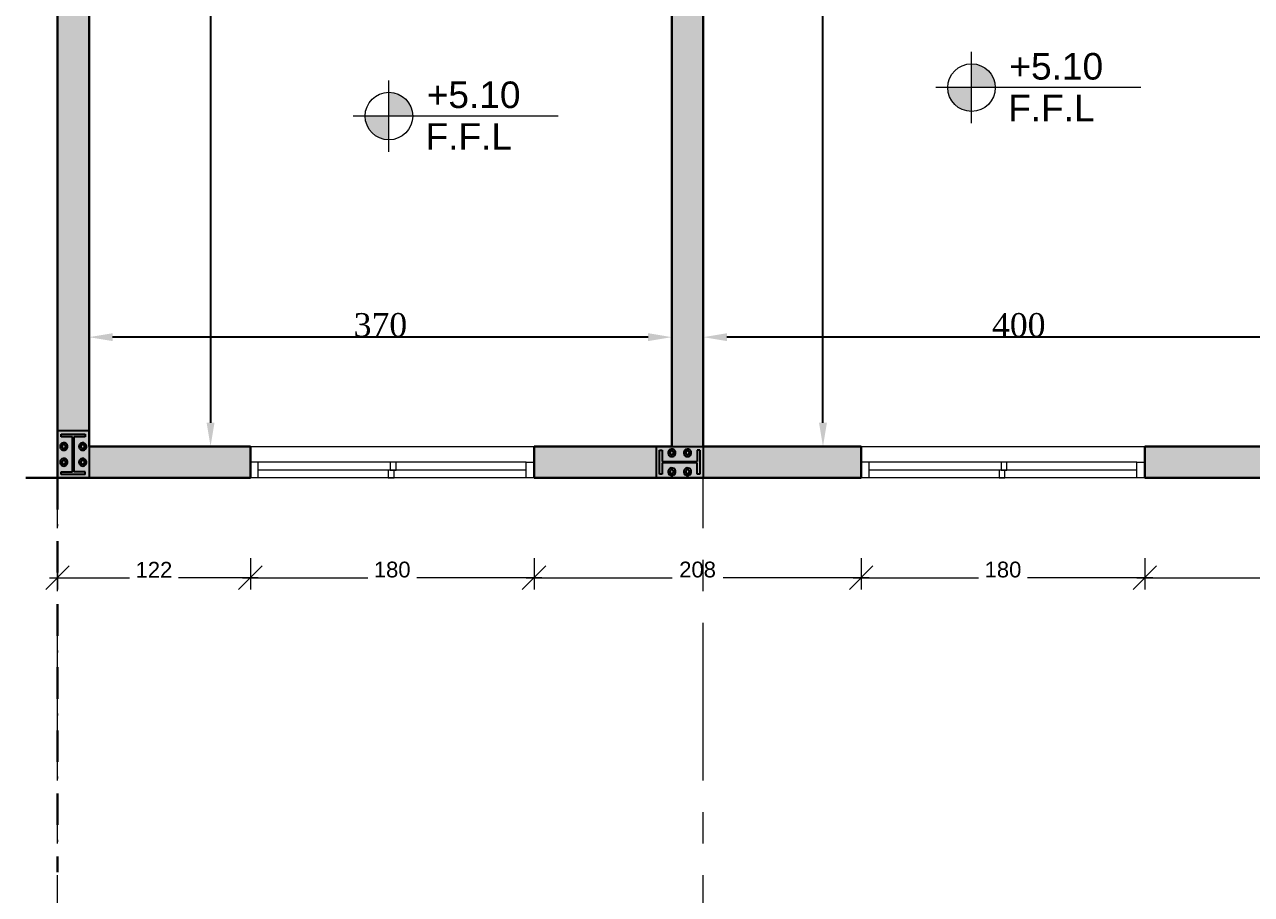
# Model space of a CAD drawing. Header units: millimetres. Extents: x -9083 to 924194, y -232449 to 321637.
# Drawn here: x 68576 to 76362, y 156721 to 162238 of the extents above; entities that cross this region are included whole.
import ezdxf

# ---------------------------------------------------------------- set-up
doc = ezdxf.new("R2010")
doc.units = ezdxf.units.MM
doc.header["$LTSCALE"] = 400
doc.header["$MEASUREMENT"] = 0
doc.header["$PDMODE"] = 3
for name, pattern in [('CENTER', [2, 1.25, -0.25, 0.25, -0.25]), ('CENTERX2', [4, 2.5, -0.5, 0.5, -0.5]), ('DASHDOT', [1, 0.5, -0.25, 0, -0.25])]:
    doc.linetypes.add(name, pattern=pattern)
doc.layers.get('0').update_dxf_attribs({"lineweight": 0, "true_color": 0xff1414})
doc.layers.get('Defpoints').update_dxf_attribs({"color": 8, "lineweight": 5})
for name, color, linetype, lineweight in [('0.dim', 3, 'Continuous', 25), ('AR-Level', 120, 'Continuous', 13), ('DETAILS DIMENSION', 15, 'Continuous', 5), ('HATCH', 15, 'Continuous', 0), ('PLOT BOWNDARY', 1, 'DASHDOT', 50), ('ROOMS DIMENSION', 3, 'Continuous', 5), ('WALL PROPOSED', 255, 'Continuous', 30), ('WINDOWS', 5, 'Continuous', 5)]:
    doc.layers.add(name, color=color, linetype=linetype, lineweight=lineweight)
doc.layers.add('AXIES', color=7, linetype='CENTER', lineweight=0, true_color=0x949596)
doc.layers.add('STEEL', color=63, linetype='Continuous')
doc.styles.add('arial', font='arial.ttf', dxfattribs={"width": 0.8, "height": 2.2})
doc.styles.add('asif', font='arial.ttf')
doc.styles.add('ROMAN', font='times.ttf')
doc.dimstyles.new('DETAILS DIMENSION', dxfattribs={"dimtxt": 100, "dimasz": 150, "dimexe": 75, "dimexo": 200, "dimgap": 50, "dimtad": 0, "dimdec": 0, "dimlfac": 0.1, "dimzin": 0, "dimdsep": 46, "dimtxsty": 'asif', "dimblk": 'OBLIQUE', "dimcen": 200, "dimdle": 50, "dimclrd": 181, "dimclre": 146, "dimclrt": 1, "dimadec": 0, "dimazin": 0, "dimtfac": 0.5, "dimtdec": 0, "dimtix": 1, "dimtofl": 0, "dimtmove": 2, "dimatfit": 2, "dimfxl": 100, "dimtvp": 0.5, "dimtolj": 1, "dimtzin": 0, "dimlwd": -1, "dimlwe": -1, "dimarcsym": 0})
doc.dimstyles.new('ROOMS DIM', dxfattribs={"dimtxt": 150, "dimasz": 150, "dimexe": 0.06, "dimexo": 0.06, "dimgap": 0.03, "dimtad": 1, "dimtoh": 1, "dimdec": 0, "dimlfac": 0.1, "dimzin": 13, "dimdsep": 46, "dimtxsty": 'ROMAN', "dimcen": 0.09, "dimdle": 0.06, "dimse1": 1, "dimse2": 1, "dimclrd": 256, "dimclre": 256, "dimclrt": 3, "dimadec": 0, "dimazin": 0, "dimtfac": 1, "dimtdec": 0, "dimtix": 1, "dimtmove": 2, "dimatfit": 3, "dimfxl": 0.06, "dimtolj": 1, "dimtzin": 0, "dimarcsym": 0})

# ---------------------------------------------------------------- blocks, each defined once
blk = doc.blocks.new('*D679')
at = {"layer": 'Defpoints', "color": 0, "transparency": 16777216}
for p in [(72883.7, 162150.1), (72883.7, 160255.8), (76887.2, 160255.8)]:
    blk.add_point(p, dxfattribs=at)
at = {"layer": 'ROOMS DIMENSION', "lineweight": -2, "transparency": 16777216}
blk.add_line((76737.2, 160255.8), (73033.7, 160255.8), dxfattribs=at)
at = {"layer": 'ROOMS DIMENSION', "transparency": 16777216}
for points in [[(73033.7, 160280.8), (73033.7, 160230.8), (72883.7, 160255.8)], [(76737.2, 160280.8), (76737.2, 160230.8), (76887.2, 160255.8)]]:
    blk.add_solid(points, dxfattribs=at)
at = {"layer": 'ROOMS DIMENSION', "color": 3, "transparency": 16777216, "insert": (74885.5, 160332.2), "char_height": 150, "attachment_point": 5, "style": 'ROMAN'}
blk.add_mtext('\\A1;400', dxfattribs=at)
blk = doc.blocks.new('*D680')
at = {"layer": 'Defpoints', "color": 0, "transparency": 16777216}
for p in [(68985.4, 162150.1), (68985.4, 160255.8), (72683.7, 160255.8)]:
    blk.add_point(p, dxfattribs=at)
at = {"layer": 'ROOMS DIMENSION', "lineweight": -2, "transparency": 16777216}
blk.add_line((72533.7, 160255.8), (69135.4, 160255.8), dxfattribs=at)
at = {"layer": 'ROOMS DIMENSION', "transparency": 16777216}
for points in [[(69135.4, 160280.8), (69135.4, 160230.8), (68985.4, 160255.8)], [(72533.7, 160280.8), (72533.7, 160230.8), (72683.7, 160255.8)]]:
    blk.add_solid(points, dxfattribs=at)
at = {"layer": 'ROOMS DIMENSION', "color": 3, "transparency": 16777216, "insert": (70834.6, 160332.4), "char_height": 150, "attachment_point": 5, "style": 'ROMAN'}
blk.add_mtext('\\A1;370', dxfattribs=at)
blk = doc.blocks.new('*U175')
for p, q in [((0.1, -0.2), (0.1, 0)), ((0.15, 0), (0.15, -0.1)), ((1.85, 0), (1.85, -0.1)), ((1.9, 0), (1.9, -0.2)), ((0.15, -0.05), (1.85, -0.05)), ((0.15, -0.1), (0.1, -0.1)), ((0.15, -0.1), (1.85, -0.1)), ((1.85, -0.1), (1.9, -0.1))]:
    blk.add_line(p, q)
for points in [[(1.9, -0.2), (0.1, -0.2), (0.1, 0), (1.9, 0)], [(0.9875, -0.05), (1.025, -0.05), (1.025, 0), (0.9875, 0)], [(0.975, -0.1), (1.0125, -0.1), (1.0125, -0.05), (0.975, -0.05)]]:
    blk.add_lwpolyline(points, close=True)
blk = doc.blocks.new('*D681')
at = {"layer": 'Defpoints', "color": 0, "transparency": 16777216}
for p in [(73643.1, 165608.9), (73643.1, 165608.9), (73074.4, 159562.6)]:
    blk.add_point(p, dxfattribs=at)
at = {"layer": 'ROOMS DIMENSION', "lineweight": -2, "transparency": 16777216}
blk.add_line((73643.1, 159712.6), (73643.1, 165458.9), dxfattribs=at)
at = {"layer": 'ROOMS DIMENSION', "transparency": 16777216}
for points in [[(73618.1, 165458.9), (73668.1, 165458.9), (73643.1, 165608.9)], [(73618.1, 159712.6), (73668.1, 159712.6), (73643.1, 159562.6)]]:
    blk.add_solid(points, dxfattribs=at)
at = {"layer": 'ROOMS DIMENSION', "color": 3, "transparency": 16777216, "insert": (73566.7, 162585.8), "char_height": 150, "attachment_point": 5, "rotation": 90, "style": 'ROMAN'}
blk.add_mtext('\\A1;605', dxfattribs=at)
blk = doc.blocks.new('*D767')
at = {"layer": 'Defpoints', "color": 0, "transparency": 16777216}
for p in [(68985.4, 165608.9), (69756.7, 159562.6), (71809.4, 159562.6)]:
    blk.add_point(p, dxfattribs=at)
at = {"layer": 'ROOMS DIMENSION', "lineweight": -2, "transparency": 16777216}
blk.add_line((69756.7, 165458.9), (69756.7, 159712.6), dxfattribs=at)
at = {"layer": 'ROOMS DIMENSION', "transparency": 16777216}
for points in [[(69731.7, 165458.9), (69781.7, 165458.9), (69756.7, 165608.9)], [(69731.7, 159712.6), (69781.7, 159712.6), (69756.7, 159562.6)]]:
    blk.add_solid(points, dxfattribs=at)
at = {"layer": 'ROOMS DIMENSION', "color": 3, "transparency": 16777216, "insert": (69680.4, 162585.8), "char_height": 150, "attachment_point": 5, "rotation": 90, "style": 'ROMAN'}
blk.add_mtext('\\A1;605', dxfattribs=at)
blk = doc.blocks.new('_Oblique')
at = {"color": 0, "linetype": 'ByBlock', "lineweight": -2}
blk.add_line((-0.5, -0.5), (0.5, 0.5), dxfattribs=at)
blk = doc.blocks.new('*D687')
at = {"layer": 'Defpoints', "color": 0, "transparency": 16777216}
for p in [(68785.4, 159054.3), (70009.4, 159054.3), (70009.4, 158730.4)]:
    blk.add_point(p, dxfattribs=at)
at = {"layer": 'DETAILS DIMENSION', "color": 146, "transparency": 16777216}
for p, q in [((68785.4, 158854.3), (68785.4, 158655.4)), ((70009.4, 158854.3), (70009.4, 158655.4))]:
    blk.add_line(p, q, dxfattribs=at)
at = {"layer": 'DETAILS DIMENSION', "color": 181, "transparency": 16777216}
for p, q in [((68735.4, 158730.4), (69242.1, 158730.4)), ((70059.4, 158730.4), (69552.7, 158730.4))]:
    blk.add_line(p, q, dxfattribs=at)
at = {"layer": 'DETAILS DIMENSION', "color": 181, "transparency": 16777216, "xscale": 150, "yscale": 150, "zscale": 150, "rotation": 180}
blk.add_blockref('_Oblique', (68785.4, 158730.4), dxfattribs=at)
at = {"layer": 'DETAILS DIMENSION', "color": 181, "transparency": 16777216, "xscale": 150, "yscale": 150, "zscale": 150}
blk.add_blockref('_Oblique', (70009.4, 158730.4), dxfattribs=at)
at = {"layer": 'DETAILS DIMENSION', "color": 1, "transparency": 16777216, "insert": (69397.4, 158780.6), "char_height": 100, "attachment_point": 5, "style": 'asif'}
blk.add_mtext('\\A1;122', dxfattribs=at)
blk = doc.blocks.new('*D688')
at = {"layer": 'Defpoints', "color": 0, "transparency": 16777216}
for p in [(70009.4, 159054.3), (71809.4, 159054.3), (71809.4, 158730.4)]:
    blk.add_point(p, dxfattribs=at)
at = {"layer": 'DETAILS DIMENSION', "color": 146, "transparency": 16777216}
for p, q in [((70009.4, 158854.3), (70009.4, 158655.4)), ((71809.4, 158854.3), (71809.4, 158655.4))]:
    blk.add_line(p, q, dxfattribs=at)
at = {"layer": 'DETAILS DIMENSION', "color": 181, "transparency": 16777216}
for p, q in [((69959.4, 158730.4), (70753.8, 158730.4)), ((71859.4, 158730.4), (71065, 158730.4))]:
    blk.add_line(p, q, dxfattribs=at)
at = {"layer": 'DETAILS DIMENSION', "color": 181, "transparency": 16777216, "xscale": 150, "yscale": 150, "zscale": 150, "rotation": 180}
blk.add_blockref('_Oblique', (70009.4, 158730.4), dxfattribs=at)
at = {"layer": 'DETAILS DIMENSION', "color": 181, "transparency": 16777216, "xscale": 150, "yscale": 150, "zscale": 150}
blk.add_blockref('_Oblique', (71809.4, 158730.4), dxfattribs=at)
at = {"layer": 'DETAILS DIMENSION', "color": 1, "transparency": 16777216, "insert": (70909.4, 158781.4), "char_height": 100, "attachment_point": 5, "style": 'asif'}
blk.add_mtext('\\A1;180', dxfattribs=at)
blk = doc.blocks.new('*D689')
at = {"layer": 'Defpoints', "color": 0, "transparency": 16777216}
for p in [(71809.4, 159054.3), (73885.5, 159054.3), (73885.5, 158730.4)]:
    blk.add_point(p, dxfattribs=at)
at = {"layer": 'DETAILS DIMENSION', "color": 146, "transparency": 16777216}
for p, q in [((71809.4, 158854.3), (71809.4, 158655.4)), ((73885.5, 158854.3), (73885.5, 158655.4))]:
    blk.add_line(p, q, dxfattribs=at)
at = {"layer": 'DETAILS DIMENSION', "color": 181, "transparency": 16777216}
for p, q in [((71759.4, 158730.4), (72686, 158730.4)), ((73935.5, 158730.4), (73008.8, 158730.4))]:
    blk.add_line(p, q, dxfattribs=at)
at = {"layer": 'DETAILS DIMENSION', "color": 181, "transparency": 16777216, "xscale": 150, "yscale": 150, "zscale": 150, "rotation": 180}
blk.add_blockref('_Oblique', (71809.4, 158730.4), dxfattribs=at)
at = {"layer": 'DETAILS DIMENSION', "color": 181, "transparency": 16777216, "xscale": 150, "yscale": 150, "zscale": 150}
blk.add_blockref('_Oblique', (73885.5, 158730.4), dxfattribs=at)
at = {"layer": 'DETAILS DIMENSION', "color": 1, "transparency": 16777216, "insert": (72847.4, 158781.4), "char_height": 100, "attachment_point": 5, "style": 'asif'}
blk.add_mtext('\\A1;208', dxfattribs=at)
blk = doc.blocks.new('*D690')
at = {"layer": 'Defpoints', "color": 0, "transparency": 16777216}
for p in [(73885.5, 159054.3), (75685.5, 159054.3), (75685.5, 158730.4)]:
    blk.add_point(p, dxfattribs=at)
at = {"layer": 'DETAILS DIMENSION', "color": 146, "transparency": 16777216}
for p, q in [((73885.5, 158854.3), (73885.5, 158655.4)), ((75685.5, 158854.3), (75685.5, 158655.4))]:
    blk.add_line(p, q, dxfattribs=at)
at = {"layer": 'DETAILS DIMENSION', "color": 181, "transparency": 16777216}
for p, q in [((73835.5, 158730.4), (74629.9, 158730.4)), ((75735.5, 158730.4), (74941, 158730.4))]:
    blk.add_line(p, q, dxfattribs=at)
at = {"layer": 'DETAILS DIMENSION', "color": 181, "transparency": 16777216, "xscale": 150, "yscale": 150, "zscale": 150, "rotation": 180}
blk.add_blockref('_Oblique', (73885.5, 158730.4), dxfattribs=at)
at = {"layer": 'DETAILS DIMENSION', "color": 181, "transparency": 16777216, "xscale": 150, "yscale": 150, "zscale": 150}
blk.add_blockref('_Oblique', (75685.5, 158730.4), dxfattribs=at)
at = {"layer": 'DETAILS DIMENSION', "color": 1, "transparency": 16777216, "insert": (74785.5, 158781.4), "char_height": 100, "attachment_point": 5, "style": 'asif'}
blk.add_mtext('\\A1;180', dxfattribs=at)
blk = doc.blocks.new('*D691')
at = {"layer": 'Defpoints', "color": 0, "transparency": 16777216}
for p in [(75685.5, 159054.3), (77986.3, 159054.3), (77986.3, 158730.4)]:
    blk.add_point(p, dxfattribs=at)
at = {"layer": 'DETAILS DIMENSION', "color": 146, "transparency": 16777216}
for p, q in [((75685.5, 158854.3), (75685.5, 158655.4)), ((77986.3, 158854.3), (77986.3, 158655.4))]:
    blk.add_line(p, q, dxfattribs=at)
at = {"layer": 'DETAILS DIMENSION', "color": 181, "transparency": 16777216}
for p, q in [((75635.5, 158730.4), (76674.7, 158730.4)), ((78036.3, 158730.4), (76997, 158730.4))]:
    blk.add_line(p, q, dxfattribs=at)
at = {"layer": 'DETAILS DIMENSION', "color": 181, "transparency": 16777216, "xscale": 150, "yscale": 150, "zscale": 150, "rotation": 180}
blk.add_blockref('_Oblique', (75685.5, 158730.4), dxfattribs=at)
at = {"layer": 'DETAILS DIMENSION', "color": 181, "transparency": 16777216, "xscale": 150, "yscale": 150, "zscale": 150}
blk.add_blockref('_Oblique', (77986.3, 158730.4), dxfattribs=at)
at = {"layer": 'DETAILS DIMENSION', "color": 1, "transparency": 16777216, "insert": (76835.9, 158781.5), "char_height": 100, "attachment_point": 5, "style": 'asif'}
blk.add_mtext('\\A1;230', dxfattribs=at)
blk = doc.blocks.new('hjhg')
at = {"layer": 'AXIES', "linetype": 'CENTERX2'}
for p, q in [((6077582.5, 791366), (6077582.5, 816591.3)), ((6081680.8, 791366), (6081680.8, 816591.3)), ((6131186.9, 796484.5), (6071269.8, 796484.5))]:
    blk.add_line(p, q, dxfattribs=at)
blk = doc.blocks.new('*D735')
at = {"layer": 'Defpoints', "color": 0, "transparency": 16777216}
for p in [(68753.8, 166514.1), (68129.5, 159362.6), (68524.4, 159362.6)]:
    blk.add_point(p, dxfattribs=at)
at = {"layer": 'DETAILS DIMENSION', "color": 181, "transparency": 16777216}
for p, q in [((68129.5, 166564.1), (68129.5, 163098.8)), ((68129.5, 159312.6), (68129.5, 162777.9))]:
    blk.add_line(p, q, dxfattribs=at)
at = {"layer": 'DETAILS DIMENSION', "color": 146, "transparency": 16777216}
for p, q in [((68553.8, 166514.1), (68054.5, 166514.1)), ((68324.4, 159362.6), (68054.5, 159362.6))]:
    blk.add_line(p, q, dxfattribs=at)
at = {"layer": 'DETAILS DIMENSION', "color": 181, "transparency": 16777216, "xscale": 150, "yscale": 150, "zscale": 150}
for p, rotation in [((68129.5, 166514.1), 90), ((68129.5, 159362.6), 270)]:
    blk.add_blockref('_Oblique', p, dxfattribs=dict(at, rotation=rotation))
at = {"layer": 'DETAILS DIMENSION', "color": 1, "transparency": 16777216, "insert": (68078.4, 162938.4), "char_height": 100, "attachment_point": 5, "rotation": 90, "style": 'asif'}
blk.add_mtext('\\A1;715', dxfattribs=at)
blk = doc.blocks.new('Level-p')
h = blk.add_hatch(color=251)
h.paths.add_polyline_path([(0, 0.0025), (0, 0), (0.0025, 0, 0.414214)])
h.paths.add_polyline_path([(0, 0), (-0.0025, 0, 0.414214), (0, -0.0025)])
for p, q in [((0, -0.00375), (0, 0.00375)), ((0.01781, 0), (-0.00375, 0))]:
    blk.add_line(p, q)
blk.add_circle((0, 0), 0.0025)
at = {"style": 'arial'}
for p in [(0.00285, 0.0006), (0.00276, -0.00253)]:
    blk.add_attdef('F.F.L+1.20', p, '', height=0.002, dxfattribs=at)
blk = doc.blocks.new('GHBVNVCN')
at = {"layer": 'STEEL', "color": 114, "true_color": 0x139b48}
for p, q in [((883.5521, -1738.281), (883.3521, -1738.281)), ((883.3521, -1738.281), (883.3521, -1738.581)), ((883.5521, -1738.281), (883.5521, -1738.581)), ((883.3761, -1738.3192), (883.3761, -1738.304)), ((883.3761, -1738.304), (883.5281, -1738.304)), ((883.4481, -1738.3192), (883.3761, -1738.3192)), ((883.4481, -1738.5428), (883.4481, -1738.3192)), ((883.5281, -1738.3192), (883.4561, -1738.3192)), ((883.4561, -1738.3192), (883.4561, -1738.5428)), ((883.5281, -1738.304), (883.5281, -1738.3192)), ((887.1504, -1738.381), (887.1504, -1738.581)), ((887.1504, -1738.381), (887.4504, -1738.381)), ((887.1734, -1738.557), (887.1734, -1738.405)), ((887.1734, -1738.405), (887.1886, -1738.405)), ((887.1886, -1738.405), (887.1886, -1738.477)), ((887.4274, -1738.405), (887.4122, -1738.405)), ((887.4122, -1738.405), (887.4122, -1738.477)), ((887.4274, -1738.405), (887.4274, -1738.557)), ((887.4504, -1738.381), (887.4504, -1738.581)), ((887.1886, -1738.477), (887.4122, -1738.477)), ((887.4122, -1738.485), (887.1886, -1738.485)), ((887.1886, -1738.485), (887.1886, -1738.557)), ((887.4122, -1738.557), (887.4122, -1738.485)), ((883.5521, -1738.581), (883.3521, -1738.581)), ((883.3761, -1738.558), (883.3761, -1738.5428)), ((883.3761, -1738.5428), (883.4481, -1738.5428)), ((883.5281, -1738.558), (883.3761, -1738.558)), ((883.5281, -1738.5428), (883.4561, -1738.5428)), ((883.5281, -1738.558), (883.5281, -1738.5428)), ((887.1504, -1738.581), (887.4504, -1738.581)), ((887.1886, -1738.557), (887.1734, -1738.557)), ((887.4274, -1738.557), (887.4122, -1738.557))]:
    blk.add_line(p, q, dxfattribs=at)
at = {"layer": 'STEEL', "color": 8, "ltscale": 500}
for centre, radius, start, end in [((883.3921, -1738.381), 0.024, 120, 300), ((883.3921, -1738.381), 0.024, 300, 120), ((883.5121, -1738.381), 0.024, 120, 300), ((883.5121, -1738.381), 0.024, 300, 120), ((883.3921, -1738.381), 0.012, 60, 240), ((883.3921, -1738.381), 0.012, 135, 315), ((883.3921, -1738.381), 0.012, 315, 135), ((883.3921, -1738.381), 0.012, 240, 60), ((883.5121, -1738.381), 0.012, 60, 240), ((883.5121, -1738.381), 0.012, 135, 315), ((883.5121, -1738.381), 0.012, 315, 135), ((883.5121, -1738.381), 0.012, 240, 60), ((887.2504, -1738.421), 0.024, 30, 210), ((887.2504, -1738.421), 0.024, 210, 30), ((887.2504, -1738.421), 0.012, 45, 225), ((887.2504, -1738.421), 0.012, 150, 330), ((887.2504, -1738.421), 0.012, 330, 150), ((887.2504, -1738.421), 0.012, 225, 45), ((887.3504, -1738.421), 0.024, 30, 210), ((887.3504, -1738.421), 0.024, 210, 30), ((887.3504, -1738.421), 0.012, 45, 225), ((887.3504, -1738.421), 0.012, 150, 330), ((887.3504, -1738.421), 0.012, 330, 150), ((887.3504, -1738.421), 0.012, 225, 45), ((883.3921, -1738.481), 0.024, 120, 300), ((883.3921, -1738.481), 0.024, 300, 120), ((883.3921, -1738.481), 0.012, 60, 240), ((883.3921, -1738.481), 0.012, 135, 315), ((883.3921, -1738.481), 0.012, 315, 135), ((883.3921, -1738.481), 0.012, 240, 60), ((883.5121, -1738.481), 0.024, 120, 300), ((883.5121, -1738.481), 0.024, 300, 120), ((883.5121, -1738.481), 0.012, 60, 240), ((883.5121, -1738.481), 0.012, 135, 315), ((883.5121, -1738.481), 0.012, 315, 135), ((883.5121, -1738.481), 0.012, 240, 60), ((887.2504, -1738.541), 0.024, 30, 210), ((887.3504, -1738.541), 0.024, 30, 210), ((887.2504, -1738.541), 0.024, 210, 30), ((887.2504, -1738.541), 0.012, 45, 225), ((887.2504, -1738.541), 0.012, 150, 330), ((887.2504, -1738.541), 0.012, 330, 150), ((887.2504, -1738.541), 0.012, 225, 45), ((887.3504, -1738.541), 0.024, 210, 30), ((887.3504, -1738.541), 0.012, 45, 225), ((887.3504, -1738.541), 0.012, 150, 330), ((887.3504, -1738.541), 0.012, 330, 150), ((887.3504, -1738.541), 0.012, 225, 45)]:
    blk.add_arc(centre, radius, start, end, dxfattribs=at)

msp = doc.modelspace()

# ---------------------------------------------------------------- hatches: boundary and pattern name
at = {"layer": 'HATCH', "true_color": 0x939598}
h = msp.add_hatch(color=252, dxfattribs=at)
h.dxf.hatch_style = 1
h.paths.add_polyline_path([(80460.41665, 173827.00829), (79085.41665, 173827.00829), (68785.41665, 173827.00829), (68785.41665, 168926.57089), (68985.41665, 168926.57089), (68985.41665, 170130.13199), (69567.95287, 170130.13199), (69567.95287, 170230.13199), (68985.41665, 170230.13199), (68985.41665, 173627.00829), (70533.33648, 173627.00829), (70533.33648, 170230.13199), (70387.95287, 170230.13199), (70387.95287, 170130.13199), (70780.80026, 170130.13199), (70780.80026, 170230.13199), (70635.41665, 170230.13199), (70635.41665, 173627.00829), (72185.41665, 173627.00829), (72185.41665, 170230.13199), (71600.80026, 170230.13199), (71600.80026, 170130.13199), (72185.41665, 170130.13199), (72185.41665, 168976.57089), (72385.41665, 168976.57089), (72385.41665, 173627.00829), (75435.41665, 173627.00829), (75435.41665, 168308.92654), (77872.25556, 168308.92654), (77872.25556, 168508.92654), (77685.41665, 168508.92654), (77685.41665, 168753.6541), (77585.41665, 168753.6541), (77585.41665, 168508.92654), (75635.41665, 168508.92654), (75635.41665, 169707.00829), (77585.41665, 169707.00829), (77585.41665, 169572.40411), (77685.41665, 169572.40411), (77685.41665, 169940.33843), (77585.41665, 169940.33843), (77585.41665, 169807.00829), (75635.41665, 169807.00829), (75635.41665, 171007.00829), (77585.41665, 171007.00829), (77585.41665, 170760.36381), (77685.41665, 170760.36381), (77685.41665, 171349.52012), (77585.41665, 171349.52012), (77585.41665, 171107.00829), (75635.41665, 171107.00829), (75635.41665, 172302.87564), (77585.41665, 172302.87564), (77585.41665, 172168.27145), (77685.41665, 172168.27145), (77685.41665, 172557.47982), (77585.41665, 172557.47982), (77585.41665, 172422.87564), (75635.41665, 172422.87564), (75635.41665, 173627.00829), (78885.41665, 173627.00829), (78885.41665, 168508.92654), (78772.25556, 168508.92654), (78772.25556, 168308.92654), (82488.19639, 168308.92654), (82488.19639, 168508.92654), (79085.41665, 168508.92654), (79085.41665, 173627.00829), (80460.41665, 173627.00829)])
h.paths.add_polyline_path([(77685.41665, 173627.00829), (77585.41665, 173627.00829), (77585.41665, 173377.5052), (77685.41665, 173377.5052)], flags=16)
h.paths.add_polyline_path([(84935.41665, 173827.00829), (82260.41665, 173827.00829), (82260.41665, 173627.00829), (83635.41665, 173627.00829), (83635.41665, 168508.92654), (83490.81247, 168508.92654), (83490.81247, 168308.92654), (83980.02084, 168308.92654), (83980.02084, 168508.92654), (83835.41665, 168508.92654), (83835.41665, 173627.00829), (84935.41665, 173627.00829)])
h.paths.add_polyline_path([(89135.41665, 173827.00829), (86735.41665, 173827.00829), (86735.41665, 173627.00829), (87835.41665, 173627.00829), (87835.41665, 168508.92654), (84980.02084, 168508.92654), (84980.02084, 168308.92654), (90890.81247, 168308.92654), (90890.81247, 168508.92654), (88035.41665, 168508.92654), (88035.41665, 173627.00829), (89135.41665, 173627.00829)])
h.paths.add_polyline_path([(97535.41665, 173827.00829), (95385.41665, 173827.00829), (95385.41665, 173627.00829), (96235.41665, 173627.00829), (96235.41665, 168508.92654), (93380.02084, 168508.92654), (93380.02084, 168308.92654), (99285.5803, 168308.92654), (99285.5803, 168508.92654), (96435.41665, 168508.92654), (96435.41665, 173627.00829), (97535.41665, 173627.00829)])
h.paths.add_polyline_path([(101735.41665, 173827.00829), (99335.41665, 173827.00829), (99335.41665, 173627.00829), (100435.41665, 173627.00829), (100435.41665, 168508.92654), (100290.81247, 168508.92654), (100290.81247, 168308.92654), (100780.02084, 168308.92654), (100780.02084, 168508.92654), (100635.41665, 168508.92654), (100635.41665, 173627.00829), (101735.41665, 173627.00829)])
h.paths.add_polyline_path([(105935.41665, 173827.00829), (103535.41665, 173827.00829), (103535.41665, 173627.00829), (104635.41665, 173627.00829), (104635.41665, 168508.92654), (101780.02084, 168508.92654), (101780.02084, 168308.92654), (107690.81247, 168308.92654), (107690.81247, 168508.92654), (104835.41665, 168508.92654), (104835.41665, 173627.00829), (105935.41665, 173627.00829)])
h.paths.add_polyline_path([(110885.41665, 173827.00829), (107735.41665, 173827.00829), (107735.41665, 173627.00829), (108835.41665, 173627.00829), (108835.41665, 168508.92654), (108690.81247, 168508.92654), (108690.81247, 168308.92654), (109180.02084, 168308.92654), (109180.02084, 168508.92654), (109035.41665, 168508.92654), (109035.41665, 173627.00829), (110885.41665, 173627.00829)])
h.paths.add_polyline_path([(114341.66665, 173827.00829), (112685.41665, 173827.00829), (112685.41665, 173627.00829), (113435.41665, 173627.00829), (113435.41665, 168508.92654), (110182.63692, 168508.92654), (110182.63692, 168308.92654), (113635.41665, 168308.92654), (115385.41665, 168308.92654), (115385.41665, 168508.92654), (113635.41665, 168508.92654), (113635.41665, 173627.00829), (114341.66665, 173627.00829)])
h.paths.add_polyline_path([(110485.41665, 165608.92654), (110630.02084, 165608.92654), (110630.02084, 165808.92654), (110140.81247, 165808.92654), (110140.81247, 165608.92654), (110285.41665, 165608.92654), (110285.41665, 159562.60548), (109185.41665, 159562.60548), (109185.41665, 159362.60548), (111585.41665, 159362.60548), (111585.41665, 159562.60548), (110485.41665, 159562.60548)])
h.paths.add_polyline_path([(102230.02084, 165808.92654), (101740.81247, 165808.92654), (101740.81247, 165608.92654), (101885.41665, 165608.92654), (101885.41665, 159562.60548), (101585.41665, 159562.60548), (101585.41665, 159362.60548), (102985.41665, 159362.60548), (102985.41665, 159562.60548), (102085.41665, 159562.60548), (102085.41665, 165608.92654), (102230.02084, 165608.92654)])
h.paths.add_polyline_path([(100740.81247, 165808.92654), (94830.02084, 165808.92654), (94830.02084, 165608.92654), (97685.41665, 165608.92654), (97685.41665, 159562.60548), (96585.41665, 159562.60548), (96585.41665, 159362.60548), (99785.41665, 159362.59179), (99785.41665, 159562.59179), (97885.41665, 159562.60548), (97885.41665, 165608.92654), (100740.81247, 165608.92654)])
h.paths.add_polyline_path([(92340.81247, 165808.92654), (86430.02084, 165808.92654), (86430.02084, 165608.92654), (89285.41665, 165608.92654), (89285.41665, 159562.60548), (88185.41665, 159562.60548), (88185.41665, 159362.60548), (90585.41665, 159362.60548), (90585.41665, 159562.60548), (89485.41665, 159562.60548), (89485.41665, 165608.92654), (92340.81247, 165608.92654)])
h.paths.add_polyline_path([(85430.02084, 165808.92654), (84940.81247, 165808.92654), (84940.81247, 165608.92654), (85085.41665, 165608.92654), (85085.41665, 159562.60548), (83585.41665, 159562.60548), (83585.41665, 159362.60548), (86385.41665, 159362.60548), (86385.41665, 159562.60548), (85285.41665, 159562.60548), (85285.41665, 165608.92654), (85430.02084, 165608.92654)])
h.paths.add_polyline_path([(83940.81247, 165808.92654), (78164.83139, 165808.92654), (78164.83139, 165608.92654), (80885.41665, 165608.92654), (80885.41665, 159562.59179), (79786.31598, 159562.59179), (79786.31598, 159362.59179), (80885.41665, 159362.59179), (80885.41665, 159362.60548), (81785.41665, 159362.60548), (81785.41665, 159562.60548), (81085.41665, 159562.60548), (81085.41665, 165608.92654), (83940.81247, 165608.92654)])
h.paths.add_polyline_path([(77162.21531, 165808.92654), (76362.21531, 165808.92654), (76362.21531, 165608.92654), (76687.21531, 165608.92654), (76687.21531, 159562.59179), (75685.45544, 159562.59179), (75685.45544, 159362.59179), (77986.31598, 159362.59179), (77986.31598, 159562.59179), (76887.21531, 159562.59179), (76887.21531, 165608.92654), (77162.21531, 165608.92654)])
h.paths.add_polyline_path([(75359.59922, 165808.92654), (72539.0914, 165808.92654), (72539.0914, 165608.92654), (72683.69558, 165608.92654), (72683.69558, 159562.59179), (71809.3863, 159562.59179), (71809.3863, 159362.59179), (73885.45544, 159362.59179), (73885.45544, 159562.59179), (72883.69558, 159562.59179), (72883.69558, 165608.92654), (75359.59922, 165608.92654)])
h.paths.add_polyline_path([(71536.47531, 165808.92654), (68985.41665, 165808.92654), (68985.41665, 166526.57089), (68785.41665, 166526.57088), (68785.41665, 159362.59179), (70009.3863, 159362.59179), (70009.3863, 159562.59179), (68985.41665, 159562.59179), (68985.41665, 165608.92654), (71536.47531, 165608.92654)])
h.paths.add_polyline_path([(116685.41665, 168126.57089), (116885.41665, 168126.57089), (116885.41665, 173827.00829), (116141.66665, 173827.00829), (116141.66665, 173627.00829), (116685.41665, 173627.00829), (116685.41665, 168508.92654), (116485.41665, 168508.92654), (116485.41665, 168308.92654), (116685.41665, 168308.92654)])
h.paths.add_polyline_path([(116885.41665, 167726.57089), (116685.41665, 167726.57089), (116685.41665, 167426.57089), (116885.41665, 167426.57089)])
h.paths.add_polyline_path([(94185.41665, 173827.00829), (94185.41665, 173627.00829), (94485.41665, 173627.00829), (94485.41665, 173827.00829)])
h.paths.add_polyline_path([(93285.41665, 173627.00829), (93285.41665, 173827.00829), (90935.41665, 173827.00829), (90935.41665, 173627.00829), (92035.41665, 173627.00829), (92035.41665, 168508.92654), (91890.81247, 168508.92654), (91890.81247, 168308.92654), (92380.02084, 168308.92654), (92380.02084, 168508.92654), (92235.41665, 168508.92654), (92235.41665, 173627.00829)])

# ---------------------------------------------------------------- linework, layer by layer
at = {"layer": 'PLOT BOWNDARY', "lineweight": 30}
for q in [(66285.41665, 159362.59179), (68785.41665, 156862.59179)]:
    msp.add_line((68785.41665, 159362.59179), q, dxfattribs=at)
at = {"layer": 'WALL PROPOSED'}
for p, q in [((68785.41665, 166526.57089), (68785.41665, 159362.59179)), ((68785.41665, 166526.57089), (68785.41665, 159362.59179)), ((68985.41665, 165608.92654), (68985.41665, 159562.59179)), ((72683.69558, 165608.92654), (72683.69558, 159562.59179)), ((72883.69558, 165608.92654), (72883.69558, 159562.59179)), ((70009.3863, 159562.59179), (68985.41665, 159562.59179)), ((70009.3863, 159562.59179), (70009.3863, 159362.59179)), ((72683.69558, 159562.59179), (71809.3863, 159562.59179)), ((71809.3863, 159562.59179), (71809.3863, 159362.59179)), ((73885.45544, 159562.59179), (72883.69558, 159562.59179)), ((73885.45544, 159562.59179), (73885.45544, 159362.59179)), ((76687.21531, 159562.59179), (75685.45544, 159562.59179)), ((75685.45544, 159562.59179), (75685.45544, 159362.59179)), ((70009.3863, 159362.59179), (68785.41665, 159362.59179)), ((73885.45544, 159362.59179), (71809.3863, 159362.59179)), ((77986.31598, 159362.59179), (75685.45544, 159362.59179))]:
    msp.add_line(p, q, dxfattribs=at)

# ---------------------------------------------------------------- block references
at = {"layer": '0.dim', "xscale": 1000, "yscale": 1000, "zscale": 1000}
msp.add_blockref('GHBVNVCN', (-814566.70812, 1897943.63688), dxfattribs=at)
at = {"layer": 'AR-Level'}
ref = msp.add_blockref('Level-p', (74585.90523, 161838.49334), dxfattribs=dict(at, xscale=60357.09703953393, yscale=60357.09703953393, zscale=60357.09703953393))
ref.add_attrib('F.F.L+1.20', '+5.10', (74825.78238, 161889.37549), dxfattribs={"layer": '0', "height": 168.43841, "style": 'arial'})
ref.add_attrib('F.F.L+1.20', 'F.F.L', (74818.05125, 161625.00724), dxfattribs={"layer": '0', "height": 168.43841, "style": 'arial'})
ref = msp.add_blockref('Level-p', (70888.57166, 161658.01156), dxfattribs=dict(at, xscale=60357.09703953393, yscale=60357.09703953393, zscale=60357.09703953393))
ref.add_attrib('F.F.L+1.20', '+5.10', (71128.4488, 161708.89372), dxfattribs={"layer": '0', "height": 168.43841, "style": 'arial'})
ref.add_attrib('F.F.L+1.20', 'F.F.L', (71120.71767, 161444.52546), dxfattribs={"layer": '0', "height": 168.43841, "style": 'arial'})
at = {"layer": 'WALL PROPOSED'}
msp.add_blockref('hjhg', (-6008797.0977, -637121.91356), dxfattribs=at)
at = {"layer": 'WINDOWS', "xscale": 1000.000000014552, "yscale": 1000.000000014552, "zscale": 1000.000000014552, "rotation": 180}
for p in [(71909.38628, 159362.59179), (75785.45543, 159362.59179)]:
    msp.add_blockref('*U175', p, dxfattribs=at)

# ---------------------------------------------------------------- dimensions: what is measured, and where the dimension line sits
at = {"layer": 'DETAILS DIMENSION'}
dim = msp.add_linear_dim(base=(68129.48798, 159362.59179), p1=(68753.77998, 166514.11341), p2=(68524.3896, 159362.59179), angle=90, dimstyle='DETAILS DIMENSION', dxfattribs=at)
dim.commit()
dim.dimension.update_dxf_attribs({"geometry": '*D735', "text_midpoint": (68078.43068, 162938.3526)})
for base, p1, p2, picture, middle in [((70009.3863, 158730.38267), (68785.41665, 159054.32563), (70009.3863, 159054.32563), '*D687', (69397.40147, 158780.58731)), ((71809.3863, 158730.38267), (70009.3863, 159054.32563), (71809.3863, 159054.32563), '*D688', (70909.3863, 158781.43997)), ((73885.45544, 158730.38267), (71809.3863, 159054.32563), (73885.45544, 159054.32563), '*D689', (72847.42087, 158781.43997)), ((75685.45544, 158730.38267), (73885.45544, 159054.32563), (75685.45544, 159054.32563), '*D690', (74785.45544, 158781.43997)), ((77986.31598, 158730.38267), (75685.45544, 159054.32563), (77986.31598, 159054.32563), '*D691', (76835.88571, 158781.47407))]:
    dim = msp.add_linear_dim(base=base, p1=p1, p2=p2, dimstyle='DETAILS DIMENSION', dxfattribs=at)
    dim.commit()
    dim.dimension.update_dxf_attribs({"geometry": picture, "text_midpoint": middle})
at = {"layer": 'ROOMS DIMENSION'}
for base, p1, p2, picture, middle in [((69756.74687, 159562.59179), (68985.41665, 165608.92654), (71809.3863, 159562.59179), '*D767', (69680.41911, 162585.75916)), ((73643.06133, 165608.92654), (73074.38606, 159562.60548), (73643.06133, 165608.92654), '*D681', (73566.73357, 162585.76601))]:
    dim = msp.add_linear_dim(base=base, p1=p1, p2=p2, angle=90, dimstyle='ROOMS DIM', dxfattribs=at)
    dim.commit()
    dim.dimension.update_dxf_attribs({"geometry": picture, "text_midpoint": middle})
for base, p1, p2, picture, middle in [((68985.41665, 160255.84469), (72683.69558, 160255.84469), (68985.41665, 162150.09483), '*D680', (70834.55612, 160332.38875)), ((72883.69558, 160255.84469), (76887.21531, 160255.84469), (72883.69558, 162150.09483), '*D679', (74885.45544, 160332.17246))]:
    dim = msp.add_linear_dim(base=base, p1=p1, p2=p2, dimstyle='ROOMS DIM', dxfattribs=at)
    dim.commit()
    dim.dimension.update_dxf_attribs({"geometry": picture, "text_midpoint": middle})

doc.saveas('drawing.dxf')
